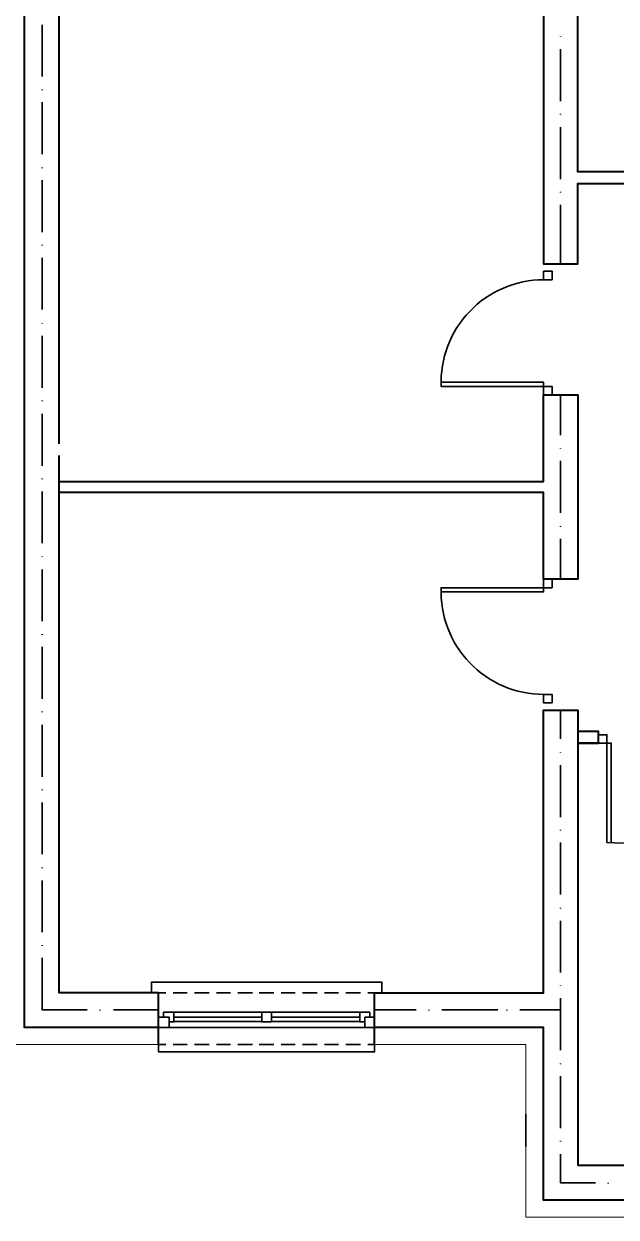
# Model space of a CAD drawing. Header units: millimetres. Extents: x 135 to 13042, y 991 to 8969.
# Drawn here: x 9466 to 9830, y 6325 to 7059 of the extents above; entities that cross this region are included whole.
import ezdxf

# ---------------------------------------------------------------- set-up
doc = ezdxf.new("R2010")
doc.units = ezdxf.units.MM

msp = doc.modelspace()

# ---------------------------------------------------------------- linework, layer by layer
at = {"lineweight": 40}
for points in [[(9721.76, 7270.81), (9721.76, 7238.94), (9785.51, 7238.94), (9785.51, 6911.22), (9806.5, 6911.22), (9806.5, 6960.72), (9868.75, 6960.72), (9868.75, 6967.84), (9806.5, 6967.84), (9806.5, 7318.81), (9889, 7318.81)], [(9548.9, 6441.76), (9466.41, 6441.76), (9466.41, 7270.81)], [(9487.78, 6800.6), (9487.78, 7238.94), (9535.78, 7238.94), (9487.78, 7238.94)], [(9487.78, 6777.35), (9785.51, 6777.35), (9785.51, 6830.6), (9806.5, 6830.6), (9806.5, 6717.36), (9785.51, 6717.36), (9785.51, 6770.61), (9487.78, 6770.61)], [(9548.9, 6431.26), (9548.9, 6463.13), (9487.78, 6463.13), (9487.78, 6793.48)], [(9681.64, 6431.26), (9681.64, 6463.13), (9785.51, 6463.13), (9785.51, 6636.74), (9806.5, 6636.74), (9806.5, 6357.01), (9902.5, 6357.01), (9902.5, 6325.14)], [(9819.25, 6616.49), (9806.5, 6616.49), (9819.25, 6616.49), (9819.25, 6623.62), (9806.5, 6623.62)], [(9902.5, 6335.64), (9785.51, 6335.64), (9785.51, 6441.76), (9681.64, 6441.76)]]:
    msp.add_lwpolyline(points, dxfattribs=at)
at = {"lineweight": 35}
for points in [[(9477.28, 7026.33), (9477.28, 7058.21)], [(9796, 7051.08), (9796, 7050.71)], [(9806.5, 7033.46), (9806.5, 7052.96)], [(9796, 7011.33), (9796, 7043.21)], [(9477.28, 7018.46), (9477.28, 7018.08)], [(9477.28, 6978.71), (9477.28, 7010.58)], [(9796, 7003.46), (9796, 7003.09)], [(9796, 6963.34), (9796, 6995.21)], [(9477.28, 6970.47), (9477.28, 6970.09)], [(9477.28, 6930.72), (9477.28, 6962.59)], [(9796, 6955.46), (9796, 6955.09)], [(9796, 6911.22), (9796, 6947.59)], [(9806.5, 6914.59), (9806.5, 6934.47)], [(9477.28, 6922.84), (9477.28, 6922.47)], [(9477.28, 6883.1), (9477.28, 6914.97)], [(9477.28, 6874.85), (9477.28, 6874.47)], [(9477.28, 6835.1), (9477.28, 6866.97)], [(9722.51, 6838.48), (9785.51, 6838.48), (9785.51, 6830.6)], [(9796, 6805.85), (9796, 6830.6)], [(9477.28, 6827.23), (9477.28, 6826.85)], [(9477.28, 6787.1), (9477.28, 6818.98)], [(9796, 6797.98), (9796, 6797.6)], [(9796, 6758.23), (9796, 6790.1)], [(9477.28, 6779.23), (9477.28, 6778.86)], [(9539.9, 6777.35), (9520.03, 6777.35)], [(9721.01, 6777.35), (9701.14, 6777.35)], [(9477.28, 6739.48), (9477.28, 6771.35)], [(9520.78, 6770.61), (9540.65, 6770.61)], [(9701.89, 6770.61), (9721.76, 6770.61)], [(9796, 6749.98), (9796, 6749.61)], [(9796, 6717.36), (9796, 6742.11)], [(9477.28, 6731.61), (9477.28, 6731.24)], [(9477.28, 6691.49), (9477.28, 6723.36)], [(9722.51, 6709.48), (9785.51, 6709.48), (9785.51, 6717.36)], [(9477.28, 6683.61), (9477.28, 6683.24)], [(9477.28, 6643.87), (9477.28, 6675.74)], [(9477.28, 6635.99), (9477.28, 6635.62)], [(9796, 6619.12), (9796, 6636.74)], [(9477.28, 6595.87), (9477.28, 6627.74)], [(9894.25, 6619.12), (9894.25, 6616.49), (9899.49, 6616.49), (9899.49, 6621.74), (9894.25, 6621.74), (9894.25, 6616.49), (9893.5, 6606.74), (9891.25, 6597.74), (9887.5, 6589.12), (9882.25, 6580.87), (9876.25, 6573.75), (9869.13, 6567.37), (9861.25, 6562.12), (9852.63, 6558.37), (9843.25, 6556.13), (9833.88, 6555), (9824.5, 6555.38), (9824.5, 6616.49), (9824.5, 6621.74), (9819.25, 6621.74)], [(9796, 6610.87), (9796, 6610.5)], [(9827.13, 6555.38), (9827.13, 6616.49), (9819.25, 6616.49)], [(9796, 6571.12), (9796, 6602.99)], [(9477.28, 6588), (9477.28, 6587.62)], [(9477.28, 6548.25), (9477.28, 6580.12)], [(9796, 6563.25), (9796, 6562.87)], [(9796, 6523.5), (9796, 6555.38)], [(9477.28, 6540), (9477.28, 6539.63)], [(9477.28, 6500.26), (9477.28, 6532.12)], [(9796, 6515.25), (9796, 6514.88)], [(9487.78, 6493.88), (9487.78, 6513.38)], [(9487.78, 6512.62), (9487.78, 6493.13)], [(9785.51, 6493.88), (9785.51, 6513.38)], [(9785.51, 6512.62), (9785.51, 6493.13)], [(9796, 6475.51), (9796, 6507.38)], [(9477.28, 6492.38), (9477.28, 6492)], [(9505.03, 6452.63), (9477.28, 6452.63), (9477.28, 6484.51)], [(9677.51, 6463.13), (9686.14, 6463.13), (9686.14, 6469.51), (9544.4, 6469.51), (9544.4, 6463.13), (9553.4, 6463.13)], [(9548.9, 6469.51), (9681.64, 6469.51)], [(9796, 6467.63), (9796, 6467.25)], [(9539.9, 6463.13), (9520.03, 6463.13)], [(9548.9, 6428.63), (9548.9, 6463.13), (9548.9, 6426.76), (9681.64, 6426.76), (9681.64, 6463.13), (9681.64, 6428.63)], [(9557.9, 6463.13), (9566.52, 6463.13)], [(9571.03, 6463.13), (9580.03, 6463.13)], [(9584.52, 6463.13), (9593.15, 6463.13)], [(9597.65, 6463.13), (9606.65, 6463.13)], [(9610.77, 6463.13), (9619.77, 6463.13)], [(9624.27, 6463.13), (9632.9, 6463.13)], [(9637.39, 6463.13), (9646.39, 6463.13)], [(9650.89, 6463.13), (9659.52, 6463.13)], [(9664.02, 6463.13), (9673.01, 6463.13)], [(9796, 6427.88), (9796, 6459.76)], [(9512.91, 6452.63), (9512.91, 6452.26)], [(9548.9, 6452.63), (9521.15, 6452.63)], [(9558.28, 6451.13), (9551.9, 6451.13), (9551.9, 6448.13)], [(9555.28, 6445.13), (9558.28, 6445.13), (9558.28, 6451.13), (9612.27, 6451.13)], [(9618.27, 6451.13), (9672.64, 6451.13)], [(9675.64, 6445.13), (9672.64, 6445.13), (9672.64, 6451.13), (9678.64, 6451.13), (9678.64, 6448.13)], [(9707.14, 6452.63), (9681.64, 6452.63)], [(9715.01, 6452.63), (9715.01, 6452.26)], [(9754.76, 6452.63), (9722.89, 6452.63)], [(9737.51, 6452.63), (9757.38, 6452.63)], [(9763.01, 6452.63), (9763.01, 6452.26)], [(9796, 6452.63), (9770.88, 6452.63)], [(9555.28, 6441.76), (9675.64, 6441.76)], [(9558.28, 6448.13), (9612.27, 6448.13)], [(9558.28, 6445.51), (9612.27, 6445.51)], [(9618.27, 6448.13), (9672.64, 6448.13)], [(9618.27, 6445.51), (9672.64, 6445.51)], [(9553.4, 6431.26), (9548.9, 6431.26)], [(9566.52, 6431.26), (9557.9, 6431.26)], [(9580.03, 6431.26), (9571.03, 6431.26)], [(9593.15, 6431.26), (9584.52, 6431.26)], [(9606.65, 6431.26), (9597.65, 6431.26)], [(9619.77, 6431.26), (9610.77, 6431.26)], [(9632.9, 6431.26), (9624.27, 6431.26)], [(9646.39, 6431.26), (9637.39, 6431.26)], [(9659.52, 6431.26), (9650.89, 6431.26)], [(9673.01, 6431.26), (9664.02, 6431.26)], [(9681.64, 6431.26), (9677.51, 6431.26)], [(9796, 6419.64), (9796, 6419.26)], [(9796, 6379.89), (9796, 6411.76)], [(9774.63, 6368.64), (9774.63, 6388.51)], [(9806.5, 6368.64), (9806.5, 6388.51)], [(9806.5, 6387.76), (9806.5, 6367.89)], [(9796, 6372.02), (9796, 6371.64)], [(9817.38, 6346.14), (9796, 6346.14), (9796, 6363.76)], [(9825.25, 6346.14), (9825.25, 6345.77)]]:
    msp.add_lwpolyline(points, dxfattribs=at)
for points in [[(9790.76, 6906.72), (9785.51, 6906.72), (9785.51, 6901.47), (9790.76, 6901.47)], [(9790.76, 6641.24), (9785.51, 6641.24), (9785.51, 6646.49), (9790.76, 6646.49)], [(9618.27, 6445.13), (9618.27, 6451.13), (9615.27, 6451.13), (9612.27, 6451.13), (9612.27, 6445.13), (9615.27, 6445.13)], [(9548.9, 6448.13), (9548.9, 6441.76), (9555.27, 6441.76), (9555.27, 6448.13)], [(9675.64, 6448.13), (9675.64, 6441.76), (9681.64, 6441.76), (9681.64, 6448.13)]]:
    msp.add_lwpolyline(points, close=True, dxfattribs=at)
for points in [[(9785.51, 6901.47, 0.424265), (9722.51, 6835.85), (9785.51, 6835.85), (9790.76, 6835.85), (9790.76, 6830.6)], [(9785.51, 6646.49, -0.424244), (9722.51, 6712.11), (9785.51, 6712.11), (9790.76, 6712.11), (9790.76, 6717.36)]]:
    msp.add_lwpolyline(points, format="xyb", dxfattribs=at)
at = {"lineweight": 9}
for points in [[(9548.9, 6431.26), (9464.91, 6431.26), (9382.42, 6431.26), (9454.03, 6431.26)], [(9902.5, 6325.14), (9774.63, 6325.14), (9774.63, 6431.26), (9681.64, 6431.26)]]:
    msp.add_lwpolyline(points, dxfattribs=at)

doc.saveas('drawing.dxf')
